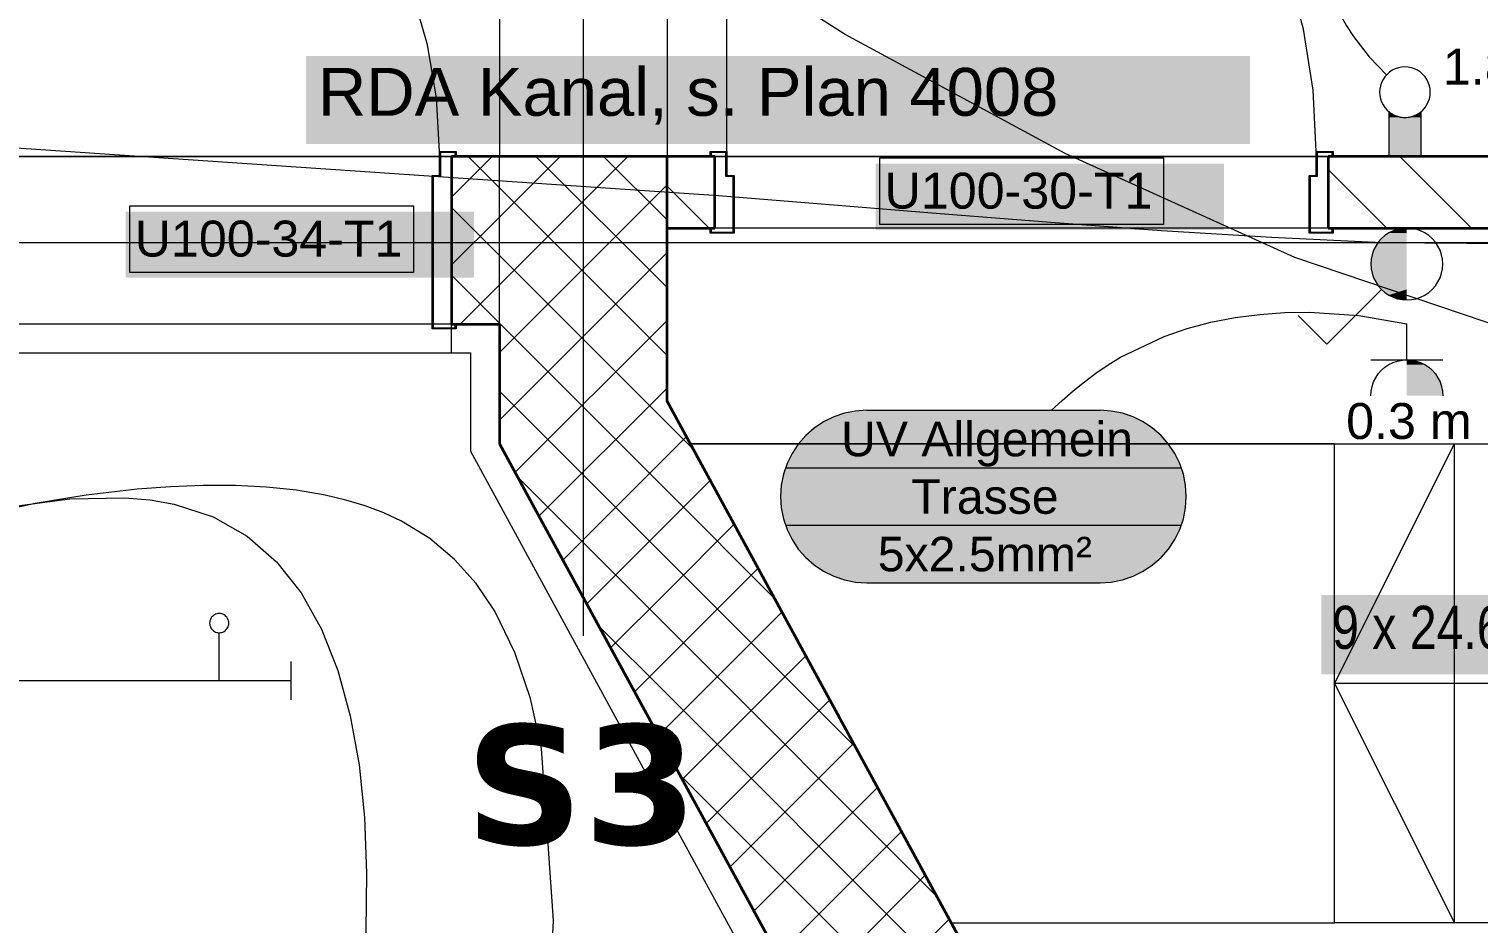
# Model space of a CAD drawing. Extents: x -1067 to 613, y -179 to 712.
# Drawn here: x 106.2 to 166.7, y 147.8 to 185.1 of the extents above; entities that cross this region are included whole.
import ezdxf
from ezdxf.lldxf.tags import DXFTag

# ---------------------------------------------------------------- set-up
doc = ezdxf.new("R2010")
doc.units = 0
doc.layers.get('0').update_dxf_attribs({"lineweight": 13})
for name, color, linetype, lineweight in [('A-____-NOTE-TEXT', 7, 'Continuous', 9), ('A-DOOR-____-IDEN', 7, 'Continuous', 5), ('A-DOOR-____-OTLN', 7, 'Continuous', 9), ('A-DOOR-FRAM-MCUT', 7, 'Continuous', 9), ('A-DOOR-OPNG-OTLN', 7, 'Continuous', 9), ('A-FLOR-____-OTLN', 7, 'Continuous', 9), ('A-FLOR-____-OVHD', 7, 'Strichpunkt - Fein', 9), ('A-WALL-____-MCUT', 7, 'Continuous', 35), ('A-WALL-____-PATT', 7, 'Continuous', 35), ('S-GRID-____-OTLN', 7, 'Continuous', 5), ('S-STRS-____-IDEN', 7, 'Continuous', 9), ('S-STRS-____-OTLN', 7, 'Continuous', 9)]:
    doc.layers.add(name, color=color, linetype=linetype, lineweight=lineweight)
for name, color, linetype, lineweight, true_color in [('EL01_WAN_Brandmeldeanlagen', 7, 'Continuous', 13, 0xff8000), ('EL01_WAN_Kraft', 1, 'Continuous', 13, 0xff0000), ('EL01_WAN_Leitung_Brandmeldeanlagen', 7, 'Continuous', 13, 0xff8000), ('EL01_WAN_Leitung_HLKS', 5, 'Continuous', 13, 0x0000ff), ('EL01_WAN_Leitung_Kraft', 1, 'Continuous', 13, 0xff0000), ('EL01_WAN_Leitung_Licht', 7, 'Continuous', 13, 0x0080ff), ('EL01_WAN_Leuchten', 7, 'Continuous', 13, 0x0080ff), ('EL01_WAN_Licht', 7, 'Continuous', 13, 0x0080ff), ('S-GRID-____-IDEN', 7, 'Continuous', 9, 0x5555aa)]:
    doc.layers.add(name, color=color, linetype=linetype, lineweight=lineweight, true_color=true_color)
doc.styles.get("Standard").update_dxf_attribs({"font": 'arial.ttf'})
tags = doc.linetypes.add('_Rasterlinie_', pattern=[0.375, 0.2, -0.05, 0.075, -0.05]).pattern_tags.tags
tags[10:11] = [DXFTag(74, 4), DXFTag(75, 0), DXFTag(340, '0'), DXFTag(46, 1.0), DXFTag(50, 0.0), DXFTag(44, 0.0), DXFTag(45, 0.0)]
tags[8:9] = [DXFTag(74, 4), DXFTag(75, 0), DXFTag(340, '0'), DXFTag(46, 1.0), DXFTag(50, 0.0), DXFTag(44, 0.0), DXFTag(45, 0.0)]
tags[6:7] = [DXFTag(74, 4), DXFTag(75, 0), DXFTag(340, '0'), DXFTag(46, 1.0), DXFTag(50, 0.0), DXFTag(44, 0.0), DXFTag(45, 0.0)]
tags[4:5] = [DXFTag(74, 4), DXFTag(75, 0), DXFTag(340, '0'), DXFTag(46, 1.0), DXFTag(50, 0.0), DXFTag(44, 0.0), DXFTag(45, 0.0)]
tags = doc.linetypes.add('_Verdeckte Linien_', pattern=[0.15, 0.1, -0.05]).pattern_tags.tags
tags[6:7] = [DXFTag(74, 4), DXFTag(75, 0), DXFTag(340, '0'), DXFTag(46, 1.0), DXFTag(50, 0.0), DXFTag(44, 0.0), DXFTag(45, 0.0)]
tags[4:5] = [DXFTag(74, 4), DXFTag(75, 0), DXFTag(340, '0'), DXFTag(46, 1.0), DXFTag(50, 0.0), DXFTag(44, 0.0), DXFTag(45, 0.0)]
tags = doc.linetypes.add('Grundrissdarstellung Sturz', pattern=[0.25, 0.15, -0.05, 0, -0.05]).pattern_tags.tags
tags[10:11] = [DXFTag(74, 4), DXFTag(75, 0), DXFTag(340, '0'), DXFTag(46, 1.0), DXFTag(50, 0.0), DXFTag(44, 0.0), DXFTag(45, 0.0)]
tags[8:9] = [DXFTag(74, 4), DXFTag(75, 0), DXFTag(340, '0'), DXFTag(46, 1.0), DXFTag(50, 0.0), DXFTag(44, 0.0), DXFTag(45, 0.0)]
tags[6:7] = [DXFTag(74, 4), DXFTag(75, 0), DXFTag(340, '0'), DXFTag(46, 1.0), DXFTag(50, 0.0), DXFTag(44, 0.0), DXFTag(45, 0.0)]
tags[4:5] = [DXFTag(74, 4), DXFTag(75, 0), DXFTag(340, '0'), DXFTag(46, 1.0), DXFTag(50, 0.0), DXFTag(44, 0.0), DXFTag(45, 0.0)]
tags = doc.linetypes.add('Strichpunkt - Fein', pattern=[0.2, 0.1, -0.05, 0, -0.05]).pattern_tags.tags
tags[10:11] = [DXFTag(74, 4), DXFTag(75, 0), DXFTag(340, '0'), DXFTag(46, 1.0), DXFTag(50, 0.0), DXFTag(44, 0.0), DXFTag(45, 0.0)]
tags[8:9] = [DXFTag(74, 4), DXFTag(75, 0), DXFTag(340, '0'), DXFTag(46, 1.0), DXFTag(50, 0.0), DXFTag(44, 0.0), DXFTag(45, 0.0)]
tags[6:7] = [DXFTag(74, 4), DXFTag(75, 0), DXFTag(340, '0'), DXFTag(46, 1.0), DXFTag(50, 0.0), DXFTag(44, 0.0), DXFTag(45, 0.0)]
tags[4:5] = [DXFTag(74, 4), DXFTag(75, 0), DXFTag(340, '0'), DXFTag(46, 1.0), DXFTag(50, 0.0), DXFTag(44, 0.0), DXFTag(45, 0.0)]

# ---------------------------------------------------------------- blocks, each defined once
blk = doc.blocks.new('Referenz-A0UJ3194XE', base_point=(-1062.181, -175.856))
at = {"layer": 'A-____-NOTE-TEXT', "color": 7, "linetype": 'Continuous', "lineweight": 5, "ltscale": 0.13, "true_color": 0xffffff}
for points in [[(117.732, 180.295), (157.133, 180.295), (117.732, 183.97)], [(157.133, 180.295), (117.732, 183.97), (157.133, 183.97)]]:
    blk.add_solid(points, dxfattribs=at)
at = {"layer": 'A-DOOR-____-IDEN', "color": 0, "linetype": 'Continuous', "ltscale": 0.13}
for p, q in [((141.682, 179.712), (153.522, 179.712)), ((141.682, 176.932), (141.682, 179.712)), ((153.522, 179.712), (153.522, 176.932)), ((110.382, 177.712), (122.222, 177.712)), ((110.382, 174.932), (110.382, 177.712)), ((122.222, 177.712), (122.222, 174.932)), ((153.522, 176.932), (141.682, 176.932)), ((122.222, 174.932), (110.382, 174.932))]:
    blk.add_line(p, q, dxfattribs=at)
at = {"layer": 'A-DOOR-____-IDEN', "color": 7, "linetype": 'Continuous', "ltscale": 0.13, "true_color": 0xffffff}
for points in [[(141.507, 176.71), (156.046, 176.71), (141.507, 179.469)], [(156.046, 176.71), (141.507, 179.469), (156.046, 179.469)], [(110.207, 174.71), (124.746, 174.71), (110.207, 177.469)], [(124.746, 174.71), (110.207, 177.469), (124.746, 177.469)]]:
    blk.add_solid(points, dxfattribs=at)
at = {"layer": 'A-DOOR-____-OTLN', "color": 0, "linetype": 'Grundrissdarstellung Sturz', "ltscale": 0.13}
for p, q in [((125.803, 207.776), (125.803, 179.776)), ((132.803, 207.776), (132.803, 179.776)), ((123.803, 179.776), (102.803, 179.776)), ((160.403, 179.776), (134.803, 179.776)), ((160.403, 176.776), (134.803, 176.776)), ((123.803, 172.776), (102.803, 172.776))]:
    blk.add_line(p, q, dxfattribs=at)
at = {"layer": 'A-DOOR-FRAM-MCUT', "color": 0, "linetype": 'Continuous', "ltscale": 0.13}
for p, q in [((123.303, 178.976), (123.303, 179.976)), ((123.303, 179.976), (124.003, 179.976)), ((123.343, 179.936), (123.343, 178.936)), ((123.963, 179.936), (123.343, 179.936)), ((123.963, 179.776), (123.963, 179.936)), ((124.003, 179.776), (123.963, 179.776)), ((124.003, 179.976), (124.003, 179.776)), ((134.603, 179.776), (134.603, 179.976)), ((134.603, 179.976), (135.303, 179.976)), ((134.643, 179.776), (134.603, 179.776)), ((134.643, 179.936), (134.643, 179.776)), ((135.263, 179.936), (134.643, 179.936)), ((135.263, 178.936), (135.263, 179.936)), ((135.303, 179.976), (135.303, 178.976)), ((159.903, 178.976), (159.903, 179.976)), ((159.903, 179.976), (160.603, 179.976)), ((159.943, 179.936), (159.943, 178.936)), ((160.563, 179.936), (159.943, 179.936)), ((160.563, 179.776), (160.563, 179.936)), ((160.603, 179.776), (160.563, 179.776)), ((160.603, 179.976), (160.603, 179.776)), ((123.003, 178.976), (123.303, 178.976)), ((123.003, 172.576), (123.003, 178.976)), ((123.043, 178.936), (123.043, 172.616)), ((123.343, 178.936), (123.043, 178.936)), ((135.563, 178.936), (135.263, 178.936)), ((135.303, 178.976), (135.603, 178.976)), ((135.563, 176.616), (135.563, 178.936)), ((135.603, 178.976), (135.603, 176.576)), ((159.603, 178.976), (159.903, 178.976)), ((159.603, 176.576), (159.603, 178.976)), ((159.643, 178.936), (159.643, 176.616)), ((159.943, 178.936), (159.643, 178.936)), ((134.603, 176.776), (134.643, 176.776)), ((134.603, 176.576), (134.603, 176.776)), ((134.643, 176.776), (134.643, 176.616)), ((160.563, 176.776), (160.603, 176.776)), ((160.563, 176.616), (160.563, 176.776)), ((160.603, 176.776), (160.603, 176.576)), ((135.603, 176.576), (134.603, 176.576)), ((134.643, 176.616), (135.563, 176.616)), ((160.603, 176.576), (159.603, 176.576)), ((159.643, 176.616), (160.563, 176.616)), ((124.003, 172.576), (123.003, 172.576)), ((123.043, 172.616), (123.963, 172.616)), ((123.963, 172.776), (124.003, 172.776)), ((123.963, 172.616), (123.963, 172.776)), ((124.003, 172.776), (124.003, 172.576))]:
    blk.add_line(p, q, dxfattribs=at)
at = {"layer": 'A-DOOR-OPNG-OTLN', "color": 0, "linetype": 'Continuous', "ltscale": 0.13}
for p, q in [((135.303, 179.976), (135.303, 204.576)), ((159.365, 185.09), (158.699, 187.578)), ((122.802, 184.426), (122.181, 186.581)), ((159.768, 182.547), (159.365, 185.09)), ((123.177, 182.215), (122.802, 184.426)), ((123.303, 179.976), (123.177, 182.215)), ((159.903, 179.976), (159.768, 182.547))]:
    blk.add_line(p, q, dxfattribs=at)
at = {"layer": 'A-FLOR-____-OTLN', "color": 0, "linetype": 'Continuous', "ltscale": 0.13}
for p, q in [((103.303, 179.776), (123.303, 179.776)), ((123.343, 179.776), (123.803, 179.776)), ((134.803, 179.776), (135.263, 179.776)), ((135.303, 179.776), (159.903, 179.776)), ((159.943, 179.776), (160.403, 179.776)), ((135.563, 176.776), (134.803, 176.776)), ((159.603, 176.776), (135.603, 176.776)), ((160.403, 176.776), (159.643, 176.776)), ((123.004, 172.776), (103.602, 172.776)), ((123.803, 172.776), (123.043, 172.776)), ((133.774, 167.776), (198.844, 167.776))]:
    blk.add_line(p, q, dxfattribs=at)
at = {"layer": 'A-FLOR-____-OVHD', "color": 0, "linetype": 'Strichpunkt - Fein', "ltscale": 0.13}
for p, q in [((123.803, 171.576), (123.803, 172.776)), ((42.203, 171.576), (124.603, 171.576)), ((124.603, 171.576), (124.603, 167.47)), ((124.603, 167.47), (169.103, 85.779))]:
    blk.add_line(p, q, dxfattribs=at)
at = {"layer": 'A-WALL-____-MCUT', "color": 0, "linetype": 'Continuous', "ltscale": 0.35}
for p, q in [((123.803, 179.776), (123.803, 172.776)), ((134.803, 179.776), (123.803, 179.776)), ((132.803, 169.559), (132.803, 179.776)), ((134.803, 176.776), (134.803, 179.776)), ((198.844, 179.776), (160.403, 179.776)), ((160.403, 179.776), (160.403, 176.776)), ((132.803, 176.776), (134.803, 176.776)), ((160.403, 176.776), (198.844, 176.776)), ((123.803, 172.776), (125.803, 172.776)), ((125.803, 172.776), (125.803, 167.776)), ((178.303, 86.031), (132.803, 169.559)), ((125.803, 167.776), (170.303, 86.084))]:
    blk.add_line(p, q, dxfattribs=at)
at = {"layer": 'A-WALL-____-MCUT', "color": 0, "linetype": 'Continuous', "lineweight": 9, "ltscale": 0.13}
blk.add_line((125.803, 172.776), (125.803, 179.776), dxfattribs=at)
at = {"layer": 'A-WALL-____-PATT', "color": 0, "linetype": 'Continuous', "lineweight": 9, "ltscale": 0.13}
for p, q in [((123.803, 178.073), (125.505, 179.776)), ((125.803, 178.468), (124.495, 179.776)), ((125.803, 177.245), (128.334, 179.776)), ((125.803, 174.416), (131.162, 179.776)), ((132.803, 174.296), (127.323, 179.776)), ((132.803, 177.125), (130.152, 179.776)), ((163.386, 179.776), (166.386, 176.776)), ((160.403, 179.223), (162.85, 176.776)), ((125.803, 171.588), (132.803, 178.588)), ((132.803, 171.468), (125.803, 178.468)), ((132.803, 178.539), (134.566, 176.776)), ((125.803, 175.639), (123.803, 177.639)), ((123.803, 175.245), (125.803, 177.245)), ((125.803, 168.76), (132.803, 175.76)), ((132.803, 168.639), (125.803, 175.639)), ((125.803, 172.811), (123.803, 174.811)), ((124.162, 172.776), (125.803, 174.416)), ((132.803, 165.811), (125.803, 172.811)), ((126.453, 166.582), (132.803, 172.931)), ((132.803, 162.982), (125.803, 169.982)), ((127.451, 164.751), (132.803, 170.103)), ((133.903, 167.539), (132.803, 168.639)), ((132.803, 167.274), (133.609, 168.08)), ((128.448, 162.92), (132.803, 167.274)), ((132.803, 160.154), (126.547, 166.41)), ((132.803, 164.446), (134.606, 166.249)), ((137.287, 161.327), (132.803, 165.811)), ((129.446, 161.089), (132.803, 164.446)), ((132.803, 161.617), (135.603, 164.418)), ((140.671, 155.114), (132.803, 162.982)), ((132.803, 158.789), (136.601, 162.587)), ((130.443, 159.258), (132.803, 161.617)), ((132.803, 155.961), (137.598, 160.756)), ((132.803, 157.326), (129.931, 160.198)), ((144.056, 148.901), (132.803, 160.154)), ((131.441, 157.427), (132.803, 158.789)), ((133.435, 153.765), (138.596, 158.925)), ((147.44, 142.689), (132.803, 157.326)), ((134.433, 151.934), (139.593, 157.094)), ((132.438, 155.596), (132.803, 155.961)), ((135.43, 150.102), (140.59, 155.263)), ((150.824, 136.476), (133.315, 153.985)), ((136.428, 148.271), (141.588, 153.432)), ((137.425, 146.44), (142.585, 151.601)), ((138.422, 144.609), (143.583, 149.77)), ((139.42, 142.778), (144.58, 147.939))]:
    blk.add_line(p, q, dxfattribs=at)
at = {"layer": 'S-GRID-____-OTLN', "color": 0, "linetype": '_Rasterlinie_', "ltscale": 0.13}
for p, q in [((129.303, 560.559), (129.303, 159.768)), ((-101.097, 176.176), (198.844, 176.176))]:
    blk.add_line(p, q, dxfattribs=at)
at = {"layer": 'S-STRS-____-IDEN', "color": 7, "linetype": 'Continuous', "lineweight": 5, "ltscale": 0.13, "true_color": 0xffffff}
for points in [[(179.164, 158.156), (160.114, 158.156), (179.164, 161.467)], [(160.114, 158.156), (179.164, 161.467), (160.114, 161.467)], [(179.164, 161.467), (160.114, 161.467), (160.114, 161.467)], [(179.164, 158.156), (179.164, 158.156), (160.114, 158.156)]]:
    blk.add_solid(points, dxfattribs=at)
at = {"layer": 'S-STRS-____-OTLN', "color": 0, "linetype": 'Continuous', "ltscale": 0.13}
for p, q in [((160.669, 167.776), (133.774, 167.776)), ((160.669, 147.776), (160.669, 167.776)), ((160.669, 157.776), (165.669, 167.776)), ((165.669, 147.776), (165.669, 167.776)), ((165.669, 157.776), (160.669, 157.776)), ((160.669, 157.776), (165.669, 147.776)), ((170.669, 157.776), (165.669, 157.776)), ((144.669, 147.776), (160.669, 147.776)), ((165.669, 147.776), (160.669, 147.776)), ((170.669, 147.776), (165.669, 147.776))]:
    blk.add_line(p, q, dxfattribs=at)
at = {"layer": 'S-STRS-____-OTLN', "color": 0, "linetype": '_Verdeckte Linien_', "ltscale": 0.13}
for p, q in [((160.669, 147.776), (160.669, 167.776)), ((165.669, 147.776), (165.669, 167.776))]:
    blk.add_line(p, q, dxfattribs=at)
at = {"layer": 'A-____-NOTE-TEXT', "color": 0, "linetype": 'Continuous', "lineweight": 5, "ltscale": 0.13, "insert": (118.232, 183.47), "char_height": 2, "attachment_point": 1}
blk.add_mtext('{\\fArial;RDA Kanal, s. Plan 4008}', dxfattribs=at)
at = {"layer": 'A-DOOR-____-IDEN', "color": 0, "linetype": 'Continuous', "ltscale": 0.13, "char_height": 1.5, "attachment_point": 1}
for s, insert in [('{\\fArial;U100-30-T1}', (141.882, 179.094)), ('{\\fArial;U100-34-T1}', (110.582, 177.094))]:
    blk.add_mtext(s, dxfattribs=dict(at, insert=insert))
at = {"layer": 'S-GRID-____-IDEN', "color": 0, "linetype": 'Continuous', "lineweight": 5, "ltscale": 0.13, "insert": (124.373, 156.058), "char_height": 5, "attachment_point": 1}
blk.add_mtext('{\\fVerdana|b1|i0;S3}', dxfattribs=at)
at = {"layer": 'S-STRS-____-IDEN', "color": 0, "linetype": 'Continuous', "lineweight": 5, "ltscale": 0.13, "insert": (160.564, 161.017), "char_height": 1.8, "attachment_point": 1}
blk.add_mtext('{\\W0.8;\\fArial;9 x 24.61 x 25.00}', dxfattribs=at)
blk = doc.blocks.new('Schalter_ Schema 0_ AP-A0UJ31NIXE', base_point=(159.143, 171.942))
at = {"color": 0, "lineweight": -2}
for p, q in [((163.108, 176.671), (162.932, 176.584)), ((163.294, 176.734), (163.108, 176.671)), ((163.487, 176.772), (163.294, 176.734)), ((163.682, 176.785), (163.487, 176.772)), ((163.878, 176.772), (163.682, 176.785)), ((164.071, 176.734), (163.878, 176.772)), ((164.256, 176.671), (164.071, 176.734)), ((164.432, 176.584), (164.256, 176.671)), ((162.383, 176.035), (162.297, 175.859)), ((162.492, 176.198), (162.383, 176.035)), ((162.622, 176.346), (162.492, 176.198)), ((162.769, 176.475), (162.622, 176.346)), ((162.932, 176.584), (162.769, 176.475)), ((164.595, 176.475), (164.432, 176.584)), ((164.743, 176.346), (164.595, 176.475)), ((164.872, 176.198), (164.743, 176.346)), ((164.981, 176.035), (164.872, 176.198)), ((165.068, 175.859), (164.981, 176.035)), ((162.195, 175.481), (162.182, 175.285)), ((162.233, 175.673), (162.195, 175.481)), ((162.297, 175.859), (162.233, 175.673)), ((165.131, 175.673), (165.068, 175.859)), ((165.169, 175.481), (165.131, 175.673)), ((165.182, 175.285), (165.169, 175.481)), ((162.182, 175.285), (162.195, 175.089)), ((162.195, 175.089), (162.233, 174.897)), ((162.233, 174.897), (162.297, 174.711)), ((165.068, 174.711), (165.131, 174.897)), ((165.131, 174.897), (165.169, 175.089)), ((165.169, 175.089), (165.182, 175.285)), ((162.622, 174.225), (160.34, 171.942)), ((162.297, 174.711), (162.383, 174.535)), ((162.383, 174.535), (162.492, 174.372)), ((162.492, 174.372), (162.622, 174.224)), ((162.622, 174.224), (162.769, 174.095)), ((164.595, 174.095), (164.743, 174.224)), ((164.743, 174.224), (164.872, 174.372)), ((164.872, 174.372), (164.981, 174.535)), ((164.981, 174.535), (165.068, 174.711)), ((162.769, 174.095), (162.932, 173.986)), ((162.932, 173.986), (163.108, 173.899)), ((163.108, 173.899), (163.294, 173.836)), ((163.294, 173.836), (163.487, 173.798)), ((163.487, 173.798), (163.682, 173.785)), ((163.682, 173.785), (163.878, 173.798)), ((163.878, 173.798), (164.071, 173.836)), ((164.071, 173.836), (164.256, 173.899)), ((164.256, 173.899), (164.432, 173.986)), ((164.432, 173.986), (164.595, 174.095)), ((160.34, 171.942), (159.143, 173.139))]:
    blk.add_line(p, q, dxfattribs=at)
for points in [[(163.682, 176.584), (162.932, 176.584), (163.682, 176.734)], [(162.932, 176.584), (163.682, 176.734), (163.294, 176.734)], [(163.682, 176.734), (163.294, 176.734), (163.682, 176.785)], [(163.682, 175.673), (162.233, 175.673), (163.682, 176.035)], [(162.233, 175.673), (163.682, 176.035), (162.383, 176.035)], [(163.682, 176.035), (162.383, 176.035), (163.682, 176.346)], [(162.383, 176.035), (163.682, 176.346), (162.622, 176.346)], [(163.682, 176.346), (162.622, 176.346), (163.682, 176.584)], [(162.622, 176.346), (163.682, 176.584), (162.932, 176.584)], [(163.682, 175.285), (162.182, 175.285), (163.682, 175.673)], [(162.182, 175.285), (163.682, 175.673), (162.233, 175.673)], [(162.233, 174.897), (163.682, 175.285), (162.182, 175.285)], [(163.682, 174.897), (162.233, 174.897), (163.682, 175.285)], [(162.383, 174.535), (163.682, 174.897), (162.233, 174.897)], [(163.682, 174.535), (162.383, 174.535), (163.682, 174.897)], [(162.622, 174.224), (163.682, 174.535), (162.383, 174.535)], [(163.682, 174.224), (162.622, 174.224), (163.682, 174.535)], [(162.932, 173.986), (163.682, 174.224), (162.622, 174.224)], [(163.682, 173.986), (162.932, 173.986), (163.682, 174.224)], [(163.294, 173.836), (163.682, 173.986), (162.932, 173.986)], [(163.682, 173.836), (163.294, 173.836), (163.682, 173.986)], [(163.682, 173.785), (163.682, 173.836), (163.294, 173.836)]]:
    blk.add_solid(points, dxfattribs=at)
blk = doc.blocks.new('Leitung-A0UJ31O2XE', base_point=(160.077, 183.177))
at = {"color": 0, "linetype": 'ByBlock', "lineweight": -2, "ltscale": 0.13}
for p, q in [((162.4, 193.895), (161.79, 193.149)), ((161.79, 193.149), (161.238, 192.338)), ((161.238, 192.338), (160.766, 191.475)), ((160.766, 191.475), (160.399, 190.572)), ((160.399, 190.572), (160.263, 190.11)), ((160.263, 190.11), (160.162, 189.643)), ((160.162, 189.643), (160.099, 189.172)), ((160.099, 189.172), (160.077, 188.699)), ((160.077, 188.699), (160.103, 188.186)), ((160.103, 188.186), (160.178, 187.675)), ((160.178, 187.675), (160.297, 187.169)), ((160.297, 187.169), (160.459, 186.668)), ((160.459, 186.668), (160.659, 186.177)), ((160.659, 186.177), (160.893, 185.696)), ((160.893, 185.696), (161.159, 185.229)), ((161.159, 185.229), (161.452, 184.778)), ((161.452, 184.778), (162.108, 183.932)), ((162.108, 183.932), (162.833, 183.177))]:
    blk.add_line(p, q, dxfattribs=at)
blk = doc.blocks.new('Leitung-A0UJ31PYXE', base_point=(102.619, 164.623))
at = {"color": 0, "linetype": 'ByBlock', "lineweight": -2, "ltscale": 0.13}
for p, q in [((140.231, 184.858), (131.49, 190.465)), ((149.427, 179.893), (140.231, 184.858)), ((159.013, 175.562), (149.427, 179.893)), ((179.09, 168.764), (159.013, 175.562))]:
    blk.add_line(p, q, dxfattribs=at)
blk = doc.blocks.new('Leitung-A0UJ31V4XE', base_point=(-43.267, 176.057))
at = {"color": 0, "linetype": 'ByBlock', "lineweight": -2, "ltscale": 0.13}
for p, q in [((105.234, 180.155), (134.949, 178.144)), ((134.949, 178.144), (139.578, 177.767)), ((139.578, 177.767), (144.206, 177.388)), ((144.206, 177.388), (148.829, 177.024)), ((148.829, 177.024), (153.445, 176.689)), ((153.445, 176.689), (158.052, 176.401)), ((158.052, 176.401), (162.647, 176.176)), ((162.647, 176.176), (183.03, 176.057))]:
    blk.add_line(p, q, dxfattribs=at)
blk = doc.blocks.new('LED-Langfeldleuchte 37W-A0UJ31VMXE', base_point=(87.109, 157.092))
at = {"color": 0, "lineweight": -2}
for p, q in [((89.712, 160.344), (89.709, 160.292)), ((89.709, 160.292), (89.712, 160.239)), ((89.722, 160.395), (89.712, 160.344)), ((89.739, 160.445), (89.722, 160.395)), ((89.762, 160.492), (89.739, 160.445)), ((89.791, 160.535), (89.762, 160.492)), ((89.826, 160.574), (89.791, 160.535)), ((89.865, 160.609), (89.826, 160.574)), ((89.909, 160.638), (89.865, 160.609)), ((89.955, 160.661), (89.909, 160.638)), ((90.005, 160.678), (89.955, 160.661)), ((90.056, 160.688), (90.005, 160.678)), ((90.109, 160.692), (90.056, 160.688)), ((90.161, 160.688), (90.109, 160.692)), ((90.212, 160.678), (90.161, 160.688)), ((90.262, 160.661), (90.212, 160.678)), ((90.309, 160.638), (90.262, 160.661)), ((90.352, 160.609), (90.309, 160.638)), ((90.391, 160.574), (90.352, 160.609)), ((90.426, 160.535), (90.391, 160.574)), ((90.455, 160.492), (90.426, 160.535)), ((90.478, 160.445), (90.455, 160.492)), ((90.495, 160.395), (90.478, 160.445)), ((90.505, 160.344), (90.495, 160.395)), ((90.509, 160.292), (90.505, 160.344)), ((90.505, 160.239), (90.509, 160.292)), ((113.712, 160.344), (113.709, 160.292)), ((113.709, 160.292), (113.712, 160.239)), ((113.722, 160.395), (113.712, 160.344)), ((113.739, 160.445), (113.722, 160.395)), ((113.762, 160.492), (113.739, 160.445)), ((113.791, 160.535), (113.762, 160.492)), ((113.826, 160.574), (113.791, 160.535)), ((113.865, 160.609), (113.826, 160.574)), ((113.909, 160.638), (113.865, 160.609)), ((113.955, 160.661), (113.909, 160.638)), ((114.005, 160.678), (113.955, 160.661)), ((114.056, 160.688), (114.005, 160.678)), ((114.109, 160.692), (114.056, 160.688)), ((114.161, 160.688), (114.109, 160.692)), ((114.212, 160.678), (114.161, 160.688)), ((114.262, 160.661), (114.212, 160.678)), ((114.309, 160.638), (114.262, 160.661)), ((114.352, 160.609), (114.309, 160.638)), ((114.391, 160.574), (114.352, 160.609)), ((114.426, 160.535), (114.391, 160.574)), ((114.455, 160.492), (114.426, 160.535)), ((114.478, 160.445), (114.455, 160.492)), ((114.495, 160.395), (114.478, 160.445)), ((114.505, 160.344), (114.495, 160.395)), ((114.509, 160.292), (114.505, 160.344)), ((114.505, 160.239), (114.509, 160.292)), ((89.712, 160.239), (89.722, 160.188)), ((89.722, 160.188), (89.739, 160.139)), ((89.739, 160.139), (89.762, 160.092)), ((89.762, 160.092), (89.791, 160.048)), ((89.791, 160.048), (89.826, 160.009)), ((89.826, 160.009), (89.865, 159.974)), ((89.865, 159.974), (89.909, 159.945)), ((89.909, 159.945), (89.955, 159.922)), ((89.955, 159.922), (90.005, 159.905)), ((90.005, 159.905), (90.056, 159.895)), ((90.056, 159.895), (90.109, 159.892)), ((90.109, 159.892), (90.161, 159.895)), ((90.109, 157.892), (90.109, 159.892)), ((90.161, 159.895), (90.212, 159.905)), ((90.212, 159.905), (90.262, 159.922)), ((90.262, 159.922), (90.309, 159.945)), ((90.309, 159.945), (90.352, 159.974)), ((90.352, 159.974), (90.391, 160.009)), ((90.391, 160.009), (90.426, 160.048)), ((90.426, 160.048), (90.455, 160.092)), ((90.455, 160.092), (90.478, 160.139)), ((90.478, 160.139), (90.495, 160.188)), ((90.495, 160.188), (90.505, 160.239)), ((113.712, 160.239), (113.722, 160.188)), ((113.722, 160.188), (113.739, 160.139)), ((113.739, 160.139), (113.762, 160.092)), ((113.762, 160.092), (113.791, 160.048)), ((113.791, 160.048), (113.826, 160.009)), ((113.826, 160.009), (113.865, 159.974)), ((113.865, 159.974), (113.909, 159.945)), ((113.909, 159.945), (113.955, 159.922)), ((113.955, 159.922), (114.005, 159.905)), ((114.005, 159.905), (114.056, 159.895)), ((114.056, 159.895), (114.109, 159.892)), ((114.109, 159.892), (114.161, 159.895)), ((114.109, 157.892), (114.109, 159.892)), ((114.161, 159.895), (114.212, 159.905)), ((114.212, 159.905), (114.262, 159.922)), ((114.262, 159.922), (114.309, 159.945)), ((114.309, 159.945), (114.352, 159.974)), ((114.352, 159.974), (114.391, 160.009)), ((114.391, 160.009), (114.426, 160.048)), ((114.426, 160.048), (114.455, 160.092)), ((114.455, 160.092), (114.478, 160.139)), ((114.478, 160.139), (114.495, 160.188)), ((114.495, 160.188), (114.505, 160.239)), ((87.109, 157.092), (87.109, 158.692)), ((117.109, 157.092), (117.109, 158.692)), ((87.109, 157.892), (117.109, 157.892))]:
    blk.add_line(p, q, dxfattribs=at)
blk = doc.blocks.new('Steckdose T13_ AP-A0UJ31XIXE', base_point=(162.182, 169.785))
at = {"color": 0, "linetype": 'ByBlock', "lineweight": -2, "ltscale": 0.13}
for p, q in [((163.682, 171.285), (163.682, 172.785)), ((162.182, 171.285), (165.182, 171.285)), ((163.108, 171.171), (163.294, 171.234)), ((163.294, 171.234), (163.487, 171.272)), ((163.487, 171.272), (163.682, 171.285)), ((163.682, 171.285), (163.878, 171.272)), ((163.878, 171.272), (164.071, 171.234)), ((164.071, 171.234), (164.256, 171.171)), ((162.383, 170.535), (162.492, 170.698)), ((162.492, 170.698), (162.622, 170.846)), ((162.622, 170.846), (162.769, 170.975)), ((162.769, 170.975), (162.932, 171.084)), ((162.932, 171.084), (163.108, 171.171)), ((164.256, 171.171), (164.432, 171.084)), ((164.432, 171.084), (164.595, 170.975)), ((164.595, 170.975), (164.743, 170.846)), ((164.743, 170.846), (164.872, 170.698)), ((164.872, 170.698), (164.981, 170.535)), ((162.182, 169.785), (162.195, 169.981)), ((162.195, 169.981), (162.233, 170.173)), ((162.233, 170.173), (162.297, 170.359)), ((162.297, 170.359), (162.383, 170.535)), ((164.981, 170.535), (165.068, 170.359)), ((165.068, 170.359), (165.131, 170.173)), ((165.131, 170.173), (165.169, 169.981)), ((165.169, 169.981), (165.182, 169.785))]:
    blk.add_line(p, q, dxfattribs=at)
for points in [[(163.682, 171.234), (164.071, 171.234), (163.682, 171.285)], [(163.682, 171.084), (164.432, 171.084), (163.682, 171.234)], [(164.432, 171.084), (163.682, 171.234), (164.071, 171.234)], [(163.682, 170.846), (164.743, 170.846), (163.682, 171.084)], [(164.743, 170.846), (163.682, 171.084), (164.432, 171.084)], [(163.682, 170.535), (164.981, 170.535), (163.682, 170.846)], [(164.981, 170.535), (163.682, 170.846), (164.743, 170.846)], [(163.682, 170.173), (165.131, 170.173), (163.682, 170.535)], [(165.131, 170.173), (163.682, 170.535), (164.981, 170.535)], [(163.682, 169.785), (165.182, 169.785), (163.682, 170.173)], [(165.182, 169.785), (163.682, 170.173), (165.131, 170.173)]]:
    blk.add_solid(points, dxfattribs=at)
blk = doc.blocks.new('Absolute Höhe-A0UJ31XKXE', base_point=(161.149, 167.979))
at = {"color": 0, "lineweight": -2, "insert": (161.149, 169.479), "char_height": 1.5, "attachment_point": 1}
blk.add_mtext('{\\fArial;0.3 m}', dxfattribs=at)
blk = doc.blocks.new('Leitung-A0UJ320WXE', base_point=(148.847, 169.177))
at = {"color": 0, "linetype": 'ByBlock', "lineweight": -2, "ltscale": 0.13}
for p, q in [((155.506, 172.85), (156.518, 173.047)), ((156.518, 173.047), (157.545, 173.182)), ((157.545, 173.182), (158.58, 173.256)), ((158.58, 173.256), (159.619, 173.272)), ((159.619, 173.272), (161.681, 173.134)), ((161.681, 173.134), (163.682, 172.785)), ((153.55, 172.258), (154.515, 172.587)), ((154.515, 172.587), (155.506, 172.85)), ((151.727, 171.392), (153.55, 172.258)), ((151.209, 171.074), (151.727, 171.392)), ((150.221, 170.37), (150.707, 170.733)), ((150.707, 170.733), (151.209, 171.074)), ((149.291, 169.59), (149.749, 169.988)), ((149.749, 169.988), (150.221, 170.37)), ((148.847, 169.177), (149.291, 169.59))]:
    blk.add_line(p, q, dxfattribs=at)
blk = doc.blocks.new('Gruppenzuleitung-A0UJ3226XE', base_point=(137.538, 161.977))
at = {"color": 0, "linetype": 'ByBlock', "lineweight": -2, "ltscale": 0.13}
for p, q in [((139.76, 168.903), (139.338, 168.695)), ((140.206, 169.054), (139.76, 168.903)), ((140.668, 169.146), (140.206, 169.054)), ((141.138, 169.177), (140.668, 169.146)), ((141.138, 169.177), (150.876, 169.177)), ((151.346, 169.146), (150.876, 169.177)), ((151.807, 169.054), (151.346, 169.146)), ((152.253, 168.903), (151.807, 169.054)), ((152.676, 168.695), (152.253, 168.903)), ((138.946, 168.433), (138.592, 168.123)), ((139.338, 168.695), (138.946, 168.433)), ((153.067, 168.433), (152.676, 168.695)), ((153.421, 168.123), (153.067, 168.433)), ((138.281, 167.769), (138.02, 167.377)), ((138.592, 168.123), (138.281, 167.769)), ((153.732, 167.769), (153.421, 168.123)), ((153.993, 167.377), (153.732, 167.769)), ((137.812, 166.955), (137.66, 166.509)), ((138.02, 167.377), (137.812, 166.955)), ((154.202, 166.955), (153.993, 167.377)), ((154.353, 166.509), (154.202, 166.955)), ((137.66, 166.509), (137.568, 166.047)), ((137.743, 166.777), (154.27, 166.777)), ((154.445, 166.047), (154.353, 166.509)), ((137.568, 166.047), (137.538, 165.577)), ((154.476, 165.577), (154.445, 166.047)), ((137.538, 165.577), (137.568, 165.107)), ((154.445, 165.107), (154.476, 165.577)), ((137.568, 165.107), (137.66, 164.645)), ((137.66, 164.645), (137.812, 164.199)), ((154.202, 164.199), (154.353, 164.645)), ((154.353, 164.645), (154.445, 165.107)), ((137.743, 164.377), (154.27, 164.377)), ((137.812, 164.199), (138.02, 163.777)), ((153.993, 163.777), (154.202, 164.199)), ((138.02, 163.777), (138.281, 163.386)), ((138.281, 163.386), (138.592, 163.032)), ((153.421, 163.032), (153.732, 163.386)), ((153.732, 163.386), (153.993, 163.777)), ((138.592, 163.032), (138.946, 162.721)), ((138.946, 162.721), (139.338, 162.459)), ((152.676, 162.459), (153.067, 162.721)), ((153.067, 162.721), (153.421, 163.032)), ((139.338, 162.459), (139.76, 162.251)), ((139.76, 162.251), (140.206, 162.1)), ((151.807, 162.1), (152.253, 162.251)), ((152.253, 162.251), (152.676, 162.459)), ((140.206, 162.1), (140.668, 162.008)), ((140.668, 162.008), (141.138, 161.977)), ((141.138, 161.977), (150.876, 161.977)), ((150.876, 161.977), (151.346, 162.008)), ((151.346, 162.008), (151.807, 162.1))]:
    blk.add_line(p, q, dxfattribs=at)
at = {"color": 7, "linetype": 'ByBlock', "lineweight": -2, "ltscale": 0.13, "true_color": 0xffffff}
for points in [[(139.338, 168.695), (152.676, 168.695), (139.576, 168.821)], [(139.576, 168.821), (152.438, 168.821), (139.822, 168.928)], [(152.676, 168.695), (139.576, 168.821), (152.438, 168.821)], [(139.822, 168.928), (152.191, 168.928), (140.076, 169.017)], [(152.438, 168.821), (139.822, 168.928), (152.191, 168.928)], [(140.076, 169.017), (151.937, 169.017), (140.336, 169.087)], [(152.191, 168.928), (140.076, 169.017), (151.937, 169.017)], [(140.336, 169.087), (151.677, 169.087), (140.601, 169.137)], [(151.937, 169.017), (140.336, 169.087), (151.677, 169.087)], [(140.336, 169.087), (151.677, 169.087), (140.336, 169.087)], [(151.677, 169.087), (140.336, 169.087), (151.677, 169.087)], [(140.601, 169.137), (151.412, 169.137), (140.868, 169.167)], [(151.677, 169.087), (140.601, 169.137), (151.412, 169.137)], [(140.868, 169.167), (151.145, 169.167), (141.138, 169.177)], [(151.412, 169.137), (140.868, 169.167), (151.145, 169.167)], [(151.145, 169.167), (141.138, 169.177), (150.876, 169.177)], [(138.499, 168.026), (153.515, 168.026), (138.689, 168.216)], [(138.689, 168.216), (153.324, 168.216), (138.893, 168.392)], [(153.515, 168.026), (138.689, 168.216), (153.324, 168.216)], [(138.689, 168.216), (153.324, 168.216), (138.689, 168.216)], [(153.324, 168.216), (138.689, 168.216), (153.324, 168.216)], [(138.893, 168.392), (153.12, 168.392), (139.11, 168.552)], [(153.324, 168.216), (138.893, 168.392), (153.12, 168.392)], [(138.893, 168.392), (153.12, 168.392), (138.893, 168.392)], [(153.12, 168.392), (138.893, 168.392), (153.12, 168.392)], [(139.11, 168.552), (152.904, 168.552), (139.338, 168.695)], [(153.12, 168.392), (139.11, 168.552), (152.904, 168.552)], [(139.11, 168.552), (152.904, 168.552), (139.11, 168.552)], [(152.904, 168.552), (139.11, 168.552), (152.904, 168.552)], [(152.904, 168.552), (139.338, 168.695), (152.676, 168.695)], [(138.02, 167.377), (153.993, 167.377), (138.163, 167.605)], [(138.163, 167.605), (153.85, 167.605), (138.323, 167.822)], [(153.993, 167.377), (138.163, 167.605), (153.85, 167.605)], [(138.163, 167.605), (153.85, 167.605), (138.163, 167.605)], [(153.85, 167.605), (138.163, 167.605), (153.85, 167.605)], [(138.323, 167.822), (153.69, 167.822), (138.499, 168.026)], [(153.85, 167.605), (138.323, 167.822), (153.69, 167.822)], [(138.323, 167.822), (153.69, 167.822), (138.323, 167.822)], [(153.69, 167.822), (138.323, 167.822), (153.69, 167.822)], [(153.69, 167.822), (138.499, 168.026), (153.515, 168.026)], [(137.786, 166.892), (154.227, 166.892), (137.894, 167.139)], [(137.894, 167.139), (154.119, 167.139), (138.02, 167.377)], [(154.227, 166.892), (137.894, 167.139), (154.119, 167.139)], [(154.119, 167.139), (138.02, 167.377), (153.993, 167.377)], [(138.02, 167.377), (153.993, 167.377), (138.02, 167.377)], [(153.993, 167.377), (138.02, 167.377), (153.993, 167.377)], [(137.578, 166.114), (154.435, 166.114), (137.628, 166.378)], [(137.628, 166.378), (154.385, 166.378), (137.697, 166.638)], [(154.435, 166.114), (137.628, 166.378), (154.385, 166.378)], [(137.697, 166.638), (154.316, 166.638), (137.786, 166.892)], [(154.385, 166.378), (137.697, 166.638), (154.316, 166.638)], [(154.316, 166.638), (137.786, 166.892), (154.227, 166.892)], [(137.786, 166.892), (154.227, 166.892), (137.786, 166.892)], [(154.227, 166.892), (137.786, 166.892), (154.227, 166.892)], [(137.538, 165.577), (154.476, 165.577), (137.548, 165.846)], [(137.548, 165.846), (154.466, 165.846), (137.578, 166.114)], [(154.476, 165.577), (137.548, 165.846), (154.466, 165.846)], [(154.466, 165.846), (137.578, 166.114), (154.435, 166.114)], [(137.548, 165.308), (154.466, 165.308), (137.538, 165.577)], [(154.466, 165.308), (137.538, 165.577), (154.476, 165.577)], [(137.538, 165.577), (154.476, 165.577), (137.538, 165.577)], [(154.476, 165.577), (137.538, 165.577), (154.476, 165.577)], [(137.578, 165.041), (154.435, 165.041), (137.548, 165.308)], [(154.435, 165.041), (137.548, 165.308), (154.466, 165.308)], [(137.628, 164.776), (154.385, 164.776), (137.578, 165.041)], [(154.385, 164.776), (137.578, 165.041), (154.435, 165.041)], [(137.697, 164.516), (154.316, 164.516), (137.628, 164.776)], [(154.316, 164.516), (137.628, 164.776), (154.385, 164.776)], [(137.628, 164.776), (154.385, 164.776), (137.628, 164.776)], [(154.385, 164.776), (137.628, 164.776), (154.385, 164.776)], [(137.786, 164.262), (154.227, 164.262), (137.697, 164.516)], [(154.227, 164.262), (137.697, 164.516), (154.316, 164.516)], [(137.697, 164.516), (154.316, 164.516), (137.697, 164.516)], [(154.316, 164.516), (137.697, 164.516), (154.316, 164.516)], [(137.894, 164.015), (154.119, 164.015), (137.786, 164.262)], [(154.119, 164.015), (137.786, 164.262), (154.227, 164.262)], [(138.02, 163.777), (153.993, 163.777), (137.894, 164.015)], [(153.993, 163.777), (137.894, 164.015), (154.119, 164.015)], [(138.163, 163.549), (153.85, 163.549), (138.02, 163.777)], [(153.85, 163.549), (138.02, 163.777), (153.993, 163.777)], [(138.323, 163.333), (153.69, 163.333), (138.163, 163.549)], [(153.69, 163.333), (138.163, 163.549), (153.85, 163.549)], [(138.499, 163.128), (153.515, 163.128), (138.323, 163.333)], [(153.515, 163.128), (138.323, 163.333), (153.69, 163.333)], [(138.689, 162.938), (153.324, 162.938), (138.499, 163.128)], [(153.324, 162.938), (138.499, 163.128), (153.515, 163.128)], [(138.893, 162.763), (153.12, 162.763), (138.689, 162.938)], [(153.12, 162.763), (138.689, 162.938), (153.324, 162.938)], [(139.11, 162.603), (152.904, 162.603), (138.893, 162.763)], [(152.904, 162.603), (138.893, 162.763), (153.12, 162.763)], [(139.338, 162.459), (152.676, 162.459), (139.11, 162.603)], [(152.676, 162.459), (139.11, 162.603), (152.904, 162.603)], [(139.576, 162.334), (152.438, 162.334), (139.338, 162.459)], [(152.438, 162.334), (139.338, 162.459), (152.676, 162.459)], [(139.338, 162.459), (152.676, 162.459), (139.338, 162.459)], [(152.676, 162.459), (139.338, 162.459), (152.676, 162.459)], [(139.822, 162.226), (152.191, 162.226), (139.576, 162.334)], [(152.191, 162.226), (139.576, 162.334), (152.438, 162.334)], [(140.076, 162.137), (151.937, 162.137), (139.822, 162.226)], [(151.937, 162.137), (139.822, 162.226), (152.191, 162.226)], [(140.336, 162.067), (151.677, 162.067), (140.076, 162.137)], [(151.677, 162.067), (140.076, 162.137), (151.937, 162.137)], [(140.601, 162.017), (151.412, 162.017), (140.336, 162.067)], [(151.412, 162.017), (140.336, 162.067), (151.677, 162.067)], [(140.868, 161.987), (151.145, 161.987), (140.601, 162.017)], [(151.145, 161.987), (140.601, 162.017), (151.412, 162.017)], [(141.138, 161.977), (150.876, 161.977), (140.868, 161.987)], [(150.876, 161.977), (140.868, 161.987), (151.145, 161.987)]]:
    blk.add_solid(points, dxfattribs=at)
at = {"color": 0, "linetype": 'ByBlock', "lineweight": -2, "ltscale": 0.13, "char_height": 1.44, "attachment_point": 1}
for s, insert in [('{\\fArial;UV Allgemein}', (140.065, 168.697)), ('{\\fArial;Trasse}', (142.999, 166.297)), ('{\\fArial;5x2.5mm²}', (141.598, 163.897))]:
    blk.add_mtext(s, dxfattribs=dict(at, insert=insert))
blk = doc.blocks.new('Leitung-A0UJ323OXE', base_point=(98.305, 25.843))
at = {"color": 0, "linetype": 'ByBlock', "lineweight": -2, "ltscale": 0.13}
for p, q in [((110.681, 165.879), (108.56, 165.628)), ((112.076, 165.986), (110.681, 165.879)), ((113.446, 166.04), (112.076, 165.986)), ((114.785, 166.036), (113.446, 166.04)), ((116.084, 165.97), (114.785, 166.036)), ((117.336, 165.837), (116.084, 165.97)), ((118.532, 165.634), (117.336, 165.837)), ((106.428, 165.283), (102.233, 164.367)), ((108.56, 165.628), (106.428, 165.283)), ((119.389, 165.432), (118.532, 165.634)), ((120.207, 165.186), (119.389, 165.432)), ((120.984, 164.894), (120.207, 165.186)), ((121.715, 164.554), (120.984, 164.894)), ((122.898, 163.829), (121.715, 164.554)), ((123.937, 162.954), (122.898, 163.829)), ((124.839, 161.94), (123.937, 162.954)), ((125.611, 160.793), (124.839, 161.94)), ((126.454, 159.073), (125.611, 160.793)), ((127.098, 157.153), (126.454, 159.073)), ((127.564, 155.054), (127.098, 157.153)), ((128.069, 147.875), (127.564, 155.054)), ((127.619, 139.796), (128.069, 147.875))]:
    blk.add_line(p, q, dxfattribs=at)
blk = doc.blocks.new('Alarmindikator_ UP-A0UJ329GXE', base_point=(162.547, 179.776))
at = {"color": 0, "lineweight": -2}
for p, q in [((162.96, 183.292), (162.856, 183.201)), ((163.075, 183.369), (162.96, 183.292)), ((163.199, 183.43), (163.075, 183.369)), ((163.33, 183.475), (163.199, 183.43)), ((163.465, 183.502), (163.33, 183.475)), ((163.603, 183.511), (163.465, 183.502)), ((163.741, 183.502), (163.603, 183.511)), ((163.876, 183.475), (163.741, 183.502)), ((164.007, 183.43), (163.876, 183.475)), ((164.131, 183.369), (164.007, 183.43)), ((164.246, 183.292), (164.131, 183.369)), ((164.35, 183.201), (164.246, 183.292)), ((162.583, 182.728), (162.556, 182.593)), ((162.627, 182.859), (162.583, 182.728)), ((162.688, 182.983), (162.627, 182.859)), ((162.765, 183.098), (162.688, 182.983)), ((162.856, 183.201), (162.765, 183.098)), ((164.441, 183.098), (164.35, 183.201)), ((164.518, 182.983), (164.441, 183.098)), ((164.579, 182.859), (164.518, 182.983)), ((164.623, 182.728), (164.579, 182.859)), ((164.65, 182.593), (164.623, 182.728)), ((162.556, 182.593), (162.547, 182.455)), ((162.547, 182.455), (162.556, 182.317)), ((162.556, 182.317), (162.583, 182.181)), ((162.583, 182.181), (162.627, 182.051)), ((164.579, 182.051), (164.623, 182.181)), ((164.623, 182.181), (164.65, 182.317)), ((164.659, 182.455), (164.65, 182.593)), ((164.65, 182.317), (164.659, 182.455)), ((162.627, 182.051), (162.688, 181.927)), ((162.688, 181.927), (162.765, 181.812)), ((162.765, 181.812), (162.856, 181.708)), ((162.856, 181.708), (162.96, 181.617)), ((162.931, 181.64), (162.931, 179.776)), ((162.931, 181.64), (163.038, 181.562)), ((162.96, 181.617), (163.075, 181.54)), ((163.038, 181.562), (163.154, 181.499)), ((163.075, 181.54), (163.199, 181.479)), ((163.154, 181.499), (163.277, 181.45)), ((163.199, 181.479), (163.33, 181.435)), ((163.876, 181.435), (164.007, 181.479)), ((163.929, 181.45), (164.052, 181.499)), ((164.007, 181.479), (164.131, 181.54)), ((164.052, 181.499), (164.168, 181.562)), ((164.131, 181.54), (164.246, 181.617)), ((164.168, 181.562), (164.275, 181.64)), ((164.246, 181.617), (164.35, 181.708)), ((164.275, 179.776), (164.275, 181.64)), ((164.35, 181.708), (164.441, 181.812)), ((164.441, 181.812), (164.518, 181.927)), ((164.518, 181.927), (164.579, 182.051)), ((163.277, 181.45), (163.406, 181.417)), ((163.33, 181.435), (163.465, 181.408)), ((163.406, 181.417), (163.537, 181.401)), ((163.465, 181.408), (163.603, 181.399)), ((163.537, 181.401), (163.669, 181.401)), ((163.603, 181.399), (163.741, 181.408)), ((163.669, 181.401), (163.8, 181.417)), ((163.741, 181.408), (163.876, 181.435)), ((163.8, 181.417), (163.929, 181.45)), ((162.931, 179.776), (164.275, 179.776))]:
    blk.add_line(p, q, dxfattribs=at)
for points in [[(162.931, 181.488), (163.178, 181.488), (162.931, 181.64)], [(162.931, 181.409), (163.458, 181.409), (162.931, 181.488)], [(163.458, 181.409), (162.931, 181.488), (163.178, 181.488)], [(163.748, 181.409), (164.275, 181.409), (164.028, 181.488)], [(164.028, 181.488), (164.275, 181.488), (164.275, 181.64)], [(164.275, 181.409), (164.028, 181.488), (164.275, 181.488)], [(162.931, 179.776), (164.275, 179.776), (162.931, 181.409)], [(164.275, 179.776), (162.931, 181.409), (164.275, 181.409)]]:
    blk.add_solid(points, dxfattribs=at)
blk = doc.blocks.new('Absolute Höhe-A0UJ329IXE', base_point=(165.187, 182.768))
at = {"color": 0, "lineweight": -2, "insert": (165.187, 184.268), "char_height": 1.5, "attachment_point": 1}
blk.add_mtext('{\\fArial;1.8 m}', dxfattribs=at)
blk = doc.blocks.new('Leitung-A0UJ32ASXE', base_point=(98.305, 115.332))
at = {"color": 0, "linetype": 'ByBlock', "lineweight": -2, "ltscale": 0.13}
for p, q in [((103.022, 164.66), (105.469, 165.167)), ((105.469, 165.167), (107.872, 165.476)), ((107.872, 165.476), (110.153, 165.528)), ((110.153, 165.528), (111.224, 165.439)), ((111.224, 165.439), (112.235, 165.265)), ((112.235, 165.265), (113.863, 164.731)), ((100.608, 164.013), (103.022, 164.66)), ((113.863, 164.731), (115.282, 163.922)), ((98.305, 163.283), (100.608, 164.013)), ((115.282, 163.922), (116.502, 162.858)), ((116.502, 162.858), (117.533, 161.557)), ((117.533, 161.557), (118.383, 160.038)), ((118.383, 160.038), (119.062, 158.322)), ((119.062, 158.322), (119.581, 156.427)), ((119.581, 156.427), (119.947, 154.371)), ((119.947, 154.371), (120.172, 152.175)), ((120.172, 152.175), (120.263, 149.857)), ((120.263, 149.857), (120.232, 147.436)), ((120.232, 147.436), (120.087, 144.932)), ((120.087, 144.932), (119.733, 141.496)), ((119.733, 141.496), (119.216, 137.992)), ((119.216, 137.992), (118.559, 134.463)), ((118.559, 134.463), (117.36, 129.225)), ((117.36, 129.225), (115.972, 124.188)), ((115.972, 124.188), (112.934, 115.332))]:
    blk.add_line(p, q, dxfattribs=at)

msp = doc.modelspace()

# ---------------------------------------------------------------- block references
at = {"color": 9, "lineweight": 25, "ltscale": 0.25, "true_color": 0xc0c0c0}
msp.add_blockref('Referenz-A0UJ3194XE', (-1062.181, -175.856), dxfattribs=at)
at = {"layer": 'EL01_WAN_Brandmeldeanlagen', "linetype": 'Continuous', "ltscale": 0.13}
for name, p in [('Absolute Höhe-A0UJ329IXE', (165.187, 182.768)), ('Alarmindikator_ UP-A0UJ329GXE', (162.547, 179.776))]:
    msp.add_blockref(name, p, dxfattribs=at)
at = {"layer": 'EL01_WAN_Kraft', "ltscale": 0.13}
for name, p in [('Steckdose T13_ AP-A0UJ31XIXE', (162.182, 169.785)), ('Absolute Höhe-A0UJ31XKXE', (161.149, 167.979))]:
    msp.add_blockref(name, p, dxfattribs=at)
at = {"layer": 'EL01_WAN_Leitung_Brandmeldeanlagen', "ltscale": 0.13}
for name, p in [('Leitung-A0UJ31O2XE', (160.077, 183.177)), ('Leitung-A0UJ31V4XE', (-43.267, 176.057))]:
    msp.add_blockref(name, p, dxfattribs=at)
at = {"layer": 'EL01_WAN_Leitung_HLKS', "ltscale": 0.13}
msp.add_blockref('Leitung-A0UJ31PYXE', (102.619, 164.623), dxfattribs=at)
at = {"layer": 'EL01_WAN_Leitung_Kraft', "color": 1, "ltscale": 0.13, "true_color": 0xff0000}
for name, p in [('Leitung-A0UJ320WXE', (148.847, 169.177)), ('Gruppenzuleitung-A0UJ3226XE', (137.538, 161.977))]:
    msp.add_blockref(name, p, dxfattribs=at)
at = {"layer": 'EL01_WAN_Leitung_Licht', "ltscale": 0.13}
for name, p in [('Leitung-A0UJ323OXE', (98.305, 25.843)), ('Leitung-A0UJ32ASXE', (98.305, 115.332))]:
    msp.add_blockref(name, p, dxfattribs=at)
at = {"layer": 'EL01_WAN_Leuchten', "ltscale": 0.13}
msp.add_blockref('LED-Langfeldleuchte 37W-A0UJ31VMXE', (87.109, 157.092), dxfattribs=at)
at = {"layer": 'EL01_WAN_Licht', "linetype": 'Continuous', "ltscale": 0.13}
msp.add_blockref('Schalter_ Schema 0_ AP-A0UJ31NIXE', (159.143, 171.942), dxfattribs=at)

doc.saveas('drawing.dxf')
